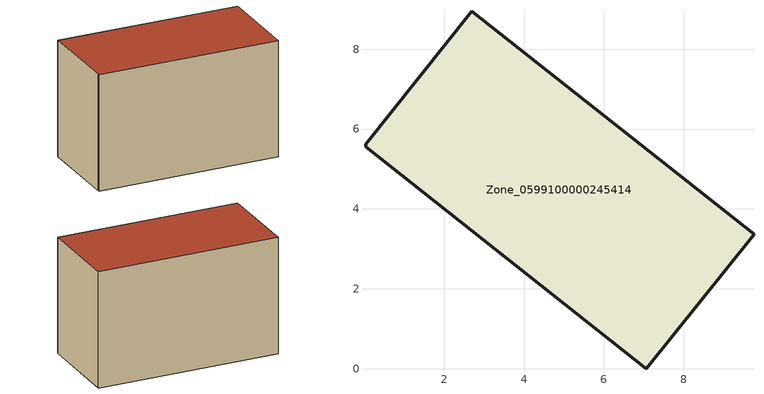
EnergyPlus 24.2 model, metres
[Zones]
Zone_0599100000245414
 floor ground (C_G): 7.06,0 0.03,5.56 0.04,5.63 2.69,8.95 9.76,3.36 z0.44
 wall outside (C_F): 9.76,3.36 2.69,8.95 0.04,5.63 0.03,5.56 7.06,0 9.76,3.36 z0.44:6.18
 roof outside (C_R): 0.03,5.56 7.06,0 9.76,3.36 2.69,8.95 0.04,5.63 z6.18
[BUILDING]
Pand.0599100000245414: North Axis=0; Terrain=City; Loads Convergence Tolerance Value=0.04; Temperature Convergence Tolerance Value=0.4; Solar Distribution=FullExterior; Maximum Number of Warmup Days=25; Minimum Number of Warmup Days=1
[Site:Location]
Rotterdam.The.Hague.AP_ZH_NLD Design_Conditions: Latitude=51.96; Longitude=4.45; Time Zone=1; Elevation=-4.5
[SITE:GROUNDTEMPERATURE:BUILDINGSURFACE]
18, 18, 18, 18, 18, 18, 18, 18, 18, 18, 18, 18
[MATERIAL] Thermal Absorptance=0.9; Solar Absorptance=0.7; Visible Absorptance=0.7
Name | Roughness | Thickness | Conductivity | Density | Specific Heat
G.TI.1946-1964 | MediumSmooth | 0.15 | 1 | 540 | 1210
F.TI.1946-1964 | Rough | 0.3 | 0.857143 | 1920 | 840
R.TI.1946-1964 | MediumRough | 0.2 | 0.277778 | 1500 | 1000
[CONSTRUCTION]
C_G: G.TI.1946-1964
C_F: F.TI.1946-1964
C_R: R.TI.1946-1964
[ZONE]
Zone_0599100000245414: Type=1; Multiplier=1; Ceiling Height=Autocalculate; Volume=Autocalculate; Floor Area=autocalculate; Part of Total Floor Area=Yes
[ZONEINFILTRATION:DESIGNFLOWRATE]
Infil_Zone_0599100000245414: Zone or ZoneList or Space or SpaceList=Zone_0599100000245414; Schedule=AlwaysOn; Design Flow Rate Calculation Method=Flow/Area; Flow Rate per Floor Area=0.003; Constant Term Coefficient=1; Temperature Term Coefficient=0; Velocity Term Coefficient=0; Velocity Squared Term Coefficient=0
[HVACTEMPLATE:ZONE:IDEALLOADSAIRSYSTEM]
Zone_0599100000245414: Maximum Heating Supply Air Temperature=50; Minimum Cooling Supply Air Temperature=13; Maximum Heating Supply Air Humidity Ratio=0.0156; Minimum Cooling Supply Air Humidity Ratio=0.0077; Heating Limit=NoLimit; Cooling Limit=NoLimit; Dehumidification Control Type=ConstantSensibleHeatRatio; Cooling Sensible Heat Ratio=0.7; Dehumidification Setpoint=60; Humidification Control Type=None; Humidification Setpoint=30; Outdoor Air Method=None; Outdoor Air Flow Rate per Person=0.00944; Outdoor Air Flow Rate per Zone Floor Area=0; Outdoor Air Flow Rate per Zone=0; Demand Controlled Ventilation Type=None; Outdoor Air Economizer Type=NoEconomizer; Heat Recovery Type=None; Sensible Heat Recovery Effectiveness=0.7; Latent Heat Recovery Effectiveness=0.65
[ZONECONTROL:THERMOSTAT]
ThermostatControl_Zone_0599100000245414: Zone or ZoneList=Zone_0599100000245414; Control Type Schedule=DualSetpointControlType; Control 1=Thermostat_Zone_0599100000245414; Temperature Difference Between Cutout And Setpoint=0
[THERMOSTATSETPOINT:DUALSETPOINT]
Thermostat_Zone_0599100000245414: Heating Setpoint Temperature Schedule=HeatingSetpoint_Zone_0599100000245414; Cooling Setpoint Temperature Schedule=CoolingSetpoint_Zone_0599100000245414
[SCHEDULE:COMPACT]
HeatingSetpoint_Zone_0599100000245414: Through: 12/31, For: AllDays, Until: 24:00, 21
CoolingSetpoint_Zone_0599100000245414: Through: 12/31, For: AllDays, Until: 24:00, 24
DualSetpointControlType: Through: 12/31, For: AllDays, Until: 24:00, 4
AlwaysOn: Through: 12/31, For: AllDays, Until: 24:00, 1
